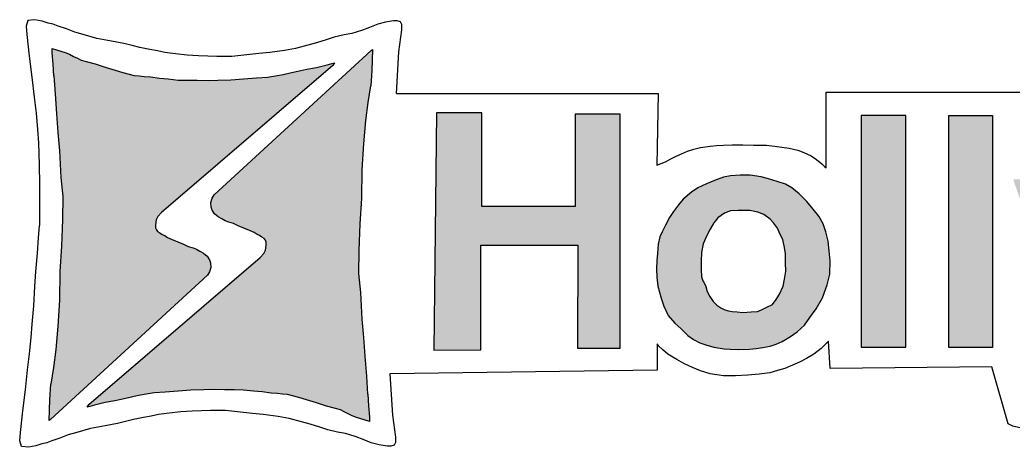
# Model space of a CAD drawing. Extents: x 79822 to 122366, y -56021 to -28815.
# Drawn here: x 82169.8 to 82264.3, y -38741.4 to -38700.8 of the extents above; entities that cross this region are included whole.
import ezdxf

# ---------------------------------------------------------------- set-up
doc = ezdxf.new("R2010")
doc.units = 0
doc.header["$LTSCALE"] = 100
doc.header["$MEASUREMENT"] = 0

msp = doc.modelspace()

# ---------------------------------------------------------------- hatches: boundary and pattern name
for color, points in [(160, [(82172.603, -38738.919), (82172.649, -38736.916), (82172.766, -38735.461), (82172.994, -38733.856), (82173.232, -38732.139), (82173.423, -38729.945), (82173.566, -38727.465), (82173.614, -38724.746), (82173.757, -38722.314), (82173.852, -38719.786), (82173.9, -38717.592), (82173.709, -38715.78), (82173.566, -38713.252), (82173.417, -38711.511), (82173.298, -38709.722), (82173.149, -38707.844), (82173.045, -38706.117), (82172.987, -38704.999), (82172.894, -38703.939), (82172.871, -38703.532), (82173.395, -38703.683), (82174.128, -38703.904), (82174.52, -38704.062), (82174.904, -38704.267), (82175.302, -38704.45), (82175.632, -38704.621), (82176.116, -38704.772), (82176.965, -38704.97), (82177.925, -38705.298), (82178.862, -38705.584), (82179.608, -38705.811), (82180.678, -38706.089), (82181.15, -38706.131), (82181.636, -38706.195), (82182.223, -38706.226), (82183.097, -38706.345), (82183.906, -38706.395), (82184.861, -38706.518), (82185.721, -38706.54), (82186.685, -38706.546), (82187.726, -38706.553), (82188.636, -38706.539), (82189.88, -38706.488), (82191.088, -38706.393), (82192.319, -38706.324), (82193.36, -38706.244), (82194.117, -38706.127), (82194.859, -38706.004), (82195.528, -38705.851), (82196.518, -38705.625), (82197.115, -38705.502), (82198.017, -38705.341), (82199.029, -38705.072), (82199.49, -38704.95), (82199.742, -38704.89), (82199.587, -38705.147), (82183.276, -38719.131), (82182.941, -38719.495), (82182.766, -38719.822), (82182.708, -38720.281), (82182.717, -38720.573), (82182.79, -38720.77), (82182.906, -38720.923), (82183.124, -38721.061), (82183.357, -38721.206), (82183.583, -38721.323), (82183.852, -38721.483), (82184.303, -38721.687), (82184.835, -38721.898), (82185.373, -38722.123), (82185.817, -38722.356), (82186.276, -38722.487), (82186.603, -38722.611), (82186.923, -38722.793), (82187.263, -38722.998), (82187.636, -38723.284), (82187.849, -38723.625), (82187.933, -38723.895), (82187.969, -38724.36), (82187.86, -38724.753), (82187.642, -38725.081), (82172.731, -38738.814)]), (114, [(82176.203, -38737.631), (82176.358, -38737.374), (82192.67, -38723.39), (82193.005, -38723.026), (82193.179, -38722.699), (82193.238, -38722.24), (82193.229, -38721.948), (82193.156, -38721.751), (82193.04, -38721.598), (82192.821, -38721.46), (82192.588, -38721.314), (82192.363, -38721.198), (82192.094, -38721.038), (82191.642, -38720.834), (82191.111, -38720.623), (82190.573, -38720.397), (82190.129, -38720.165), (82189.67, -38720.034), (82189.343, -38719.91), (82189.022, -38719.728), (82188.683, -38719.523), (82188.31, -38719.237), (82188.096, -38718.896), (82188.013, -38718.626), (82187.976, -38718.16), (82188.085, -38717.767), (82188.304, -38717.44), (82203.215, -38703.706), (82203.343, -38703.602), (82203.296, -38705.604), (82203.18, -38707.06), (82202.952, -38708.665), (82202.713, -38710.382), (82202.523, -38712.576), (82202.379, -38715.056), (82202.332, -38717.774), (82202.189, -38720.207), (82202.093, -38722.735), (82202.046, -38724.929), (82202.236, -38726.741), (82202.379, -38729.269), (82202.529, -38731.01), (82202.648, -38732.798), (82202.797, -38734.676), (82202.901, -38736.404), (82202.959, -38737.522), (82203.052, -38738.582), (82203.075, -38738.989), (82202.551, -38738.838), (82201.818, -38738.617), (82201.426, -38738.458), (82201.041, -38738.254), (82200.643, -38738.071), (82200.314, -38737.9), (82199.829, -38737.749), (82198.981, -38737.55), (82198.021, -38737.223), (82197.084, -38736.936), (82196.338, -38736.709), (82195.268, -38736.432), (82194.796, -38736.39), (82194.309, -38736.326), (82193.722, -38736.294), (82192.849, -38736.176), (82192.039, -38736.126), (82191.084, -38736.003), (82190.225, -38735.981), (82189.261, -38735.975), (82188.22, -38735.968), (82187.31, -38735.982), (82186.066, -38736.033), (82184.858, -38736.128), (82183.627, -38736.197), (82182.586, -38736.277), (82181.829, -38736.393), (82181.087, -38736.517), (82180.417, -38736.67), (82179.427, -38736.896), (82178.831, -38737.019), (82177.928, -38737.179), (82176.917, -38737.449), (82176.456, -38737.571)])]:
    msp.add_hatch(color=color).paths.add_polyline_path(points)
h = msp.add_hatch(color=0)
h.paths.add_polyline_path([(82281.766, -38724.618), (82281.854, -38725.53), (82281.994, -38726.088), (82282.18, -38726.808), (82282.412, -38727.622), (82282.645, -38728.227), (82282.924, -38728.668), (82283.296, -38729.273), (82283.691, -38729.714), (82284.133, -38730.086), (82284.528, -38730.435), (82284.947, -38730.714), (82285.429, -38731.036), (82285.563, -38731.072), (82285.953, -38731.299), (82286.505, -38731.619), (82287.086, -38731.808), (82287.624, -38731.997), (82288.132, -38732.127), (82288.743, -38732.229), (82289.455, -38732.331), (82290.036, -38732.345), (82290.719, -38732.389), (82291.46, -38732.404), (82292.274, -38732.404), (82293.247, -38732.316), (82294.25, -38732.142), (82295.064, -38731.895), (82295.659, -38731.619), (82296.342, -38731.227), (82296.836, -38730.878), (82297.359, -38730.485), (82297.81, -38730.122), (82298.159, -38729.744), (82298.522, -38729.279), (82298.885, -38728.771), (82299.19, -38728.219), (82299.423, -38727.492), (82299.525, -38726.818), (82299.568, -38726.15), (82299.583, -38725.002), (82299.504, -38724.236), (82299.329, -38723.437), (82299.097, -38722.666), (82298.95, -38722.227), (82298.717, -38721.791), (82298.397, -38721.311), (82297.962, -38720.89), (82297.438, -38720.454), (82296.988, -38720.105), (82296.664, -38719.873), (82296.301, -38719.623), (82295.819, -38719.356), (82295.308, -38719.106), (82294.858, -38718.962), (82294.415, -38718.758), (82293.809, -38718.574), (82293.273, -38718.492), (82292.71, -38718.383), (82292.083, -38718.247), (82291.375, -38718.093), (82290.884, -38717.966), (82290.449, -38717.857), (82289.895, -38717.702), (82289.365, -38717.555), (82288.877, -38717.366), (82288.269, -38717.194), (82287.833, -38716.967), (82287.488, -38716.749), (82287.07, -38716.431), (82286.879, -38716.059), (82286.725, -38715.677), (82286.68, -38715.196), (82286.716, -38714.896), (82286.77, -38714.596), (82286.988, -38714.306), (82287.261, -38714.106), (82287.597, -38713.906), (82287.996, -38713.688), (82288.514, -38713.516), (82289.077, -38713.398), (82289.831, -38713.316), (82290.476, -38713.289), (82291.066, -38713.316), (82291.747, -38713.334), (82292.265, -38713.398), (82292.854, -38713.549), (82293.235, -38713.776), (82293.556, -38714.075), (82293.774, -38714.375), (82293.874, -38714.665), (82294.01, -38714.965), (82294.092, -38715.392), (82294.151, -38715.698), (82294.192, -38715.929), (82294.239, -38716.132), (82294.278, -38716.265), (82298.847, -38716.265), (82298.784, -38715.518), (82298.671, -38714.869), (82298.534, -38714.357), (82298.35, -38713.921), (82298.155, -38713.515), (82298.006, -38713.257), (82297.775, -38712.915), (82297.551, -38712.603), (82297.321, -38712.3), (82297.077, -38711.998), (82296.863, -38711.744), (82296.624, -38711.481), (82296.341, -38711.22), (82296.027, -38710.939), (82295.749, -38710.709), (82295.457, -38710.48), (82295.218, -38710.329), (82294.813, -38710.185), (82294.423, -38710.083), (82294.009, -38710.005), (82293.447, -38709.912), (82292.807, -38709.779), (82291.947, -38709.618), (82291.205, -38709.469), (82290.237, -38709.454), (82289.582, -38709.454), (82288.794, -38709.516), (82288.154, -38709.594), (82287.592, -38709.75), (82287.126, -38709.886), (82286.757, -38709.986), (82286.357, -38710.161), (82285.92, -38710.373), (82285.483, -38710.598), (82284.846, -38711.01), (82284.421, -38711.335), (82284.211, -38711.506), (82283.992, -38711.717), (82283.727, -38711.99), (82283.485, -38712.326), (82283.274, -38712.747), (82283.063, -38713.262), (82282.938, -38713.598), (82282.79, -38714.043), (82282.653, -38714.53), (82282.553, -38714.967), (82282.494, -38715.435), (82282.439, -38716.021), (82282.456, -38716.504), (82282.511, -38717.004), (82282.643, -38717.496), (82282.768, -38717.87), (82282.993, -38718.27), (82283.205, -38718.57), (82283.53, -38719.007), (82283.955, -38719.456), (82284.329, -38719.843), (82284.928, -38720.304), (82285.353, -38720.566), (82285.902, -38720.878), (82286.651, -38721.166), (82287.376, -38721.44), (82287.85, -38721.603), (82288.375, -38721.74), (82288.987, -38721.902), (82289.648, -38722.115), (82290.335, -38722.314), (82291.11, -38722.477), (82291.959, -38722.689), (82292.645, -38722.889), (82293.221, -38723.145), (82293.732, -38723.496), (82294.308, -38723.912), (82294.628, -38724.327), (82294.915, -38724.903), (82294.947, -38725.382), (82294.947, -38726.086), (82294.787, -38726.597), (82294.468, -38727.077), (82294.052, -38727.428), (82293.445, -38727.748), (82292.805, -38728.004), (82291.98, -38728.137), (82291.493, -38728.162), (82291.068, -38728.175), (82290.569, -38728.137), (82289.982, -38728.137), (82289.407, -38728.062), (82288.87, -38727.9), (82288.358, -38727.625), (82287.909, -38727.25), (82287.634, -38726.901), (82287.297, -38726.526), (82286.972, -38726.152), (82286.738, -38725.793), (82286.512, -38725.363), (82286.324, -38725.008), (82286.207, -38724.7), (82286.153, -38724.427)])
h.paths.add_polyline_path([(82209.178, -38732.203), (82209.435, -38709.626), (82213.752, -38709.632), (82213.752, -38718.551), (82222.62, -38718.551), (82222.62, -38709.752), (82226.909, -38709.752), (82226.909, -38732.012), (82222.834, -38732.012), (82222.887, -38722.228), (82213.666, -38722.228), (82213.666, -38732.184)])
h.paths.add_polyline_path([(82264.314, -38715.976), (82264.351, -38716.158), (82264.843, -38717.57), (82265.63, -38719.69), (82266.746, -38722.684), (82267.697, -38725.195), (82267.938, -38725.887), (82268.369, -38726.851), (82268.826, -38727.764), (82269.511, -38729.119), (82269.892, -38729.992), (82270.177, -38730.642), (82270.304, -38731.339), (82270.288, -38732.132), (82270.12, -38732.843), (82269.828, -38733.576), (82269.448, -38734.235), (82268.885, -38734.637), (82268.298, -38734.733), (82266.485, -38734.723), (82265.85, -38734.733), (82265.207, -38734.735), (82265.207, -38735.445), (82265.207, -38736.485), (82265.316, -38737.55), (82265.412, -38738.146), (82265.54, -38738.615), (82265.646, -38738.668), (82265.945, -38738.7), (82266.477, -38738.7), (82267.212, -38738.711), (82267.841, -38738.711), (82268.794, -38738.646), (82269.123, -38738.62), (82269.783, -38738.538), (82270.648, -38738.271), (82271.378, -38737.906), (82272.069, -38737.378), (82272.556, -38736.85), (82273.043, -38736.038), (82273.814, -38734.358), (82280.463, -38715.841), (82276.259, -38715.841), (82272.694, -38726.171), (82272.488, -38726.363), (82272.268, -38726.171), (82269.345, -38717.829), (82269.075, -38716.988), (82268.729, -38715.953), (82264.365, -38715.953)])
h.paths.add_polyline_path([(82300.873, -38715.976), (82300.91, -38716.158), (82301.402, -38717.57), (82302.189, -38719.69), (82303.305, -38722.684), (82304.256, -38725.195), (82304.497, -38725.887), (82304.928, -38726.851), (82305.385, -38727.764), (82306.07, -38729.119), (82306.451, -38729.992), (82306.736, -38730.642), (82306.863, -38731.339), (82306.847, -38732.132), (82306.679, -38732.843), (82306.387, -38733.576), (82306.007, -38734.235), (82305.444, -38734.637), (82304.857, -38734.733), (82303.043, -38734.723), (82302.409, -38734.733), (82301.766, -38734.735), (82301.766, -38735.445), (82301.766, -38736.485), (82301.875, -38737.55), (82301.971, -38738.146), (82302.099, -38738.615), (82302.205, -38738.668), (82302.504, -38738.7), (82303.036, -38738.7), (82303.771, -38738.711), (82304.4, -38738.711), (82305.352, -38738.646), (82305.682, -38738.62), (82306.342, -38738.538), (82307.207, -38738.271), (82307.937, -38737.906), (82308.628, -38737.378), (82309.115, -38736.85), (82309.602, -38736.038), (82310.373, -38734.358), (82317.022, -38715.841), (82312.818, -38715.841), (82309.253, -38726.171), (82309.047, -38726.363), (82308.827, -38726.171), (82305.904, -38717.829), (82305.634, -38716.988), (82305.288, -38715.953), (82300.924, -38715.953)])
h.paths.add_polyline_path([(82230.358, -38724.487), (82230.405, -38725.261), (82230.499, -38726.128), (82230.804, -38727.277), (82231.062, -38728.027), (82231.478, -38728.925), (82232.093, -38729.642), (82232.694, -38730.199), (82233.353, -38730.829), (82233.881, -38731.21), (82234.481, -38731.518), (82235.053, -38731.708), (82235.815, -38731.943), (82236.796, -38732.089), (82237.382, -38732.133), (82238.167, -38732.137), (82239.221, -38732.109), (82239.834, -38732.054), (82240.466, -38731.972), (82241.18, -38731.844), (82241.73, -38731.642), (82242.316, -38731.377), (82243.109, -38730.925), (82243.759, -38730.458), (82244.428, -38729.836), (82244.959, -38729.121), (82245.563, -38728.27), (82246.166, -38727.241), (82246.584, -38726.01), (82246.848, -38724.976), (82246.892, -38723.724), (82246.794, -38722.78), (82246.684, -38721.845), (82246.464, -38720.966), (82246.203, -38720.197), (82245.804, -38719.469), (82245.269, -38718.796), (82244.65, -38718.081), (82243.936, -38717.36), (82243.249, -38716.767), (82242.621, -38716.419), (82241.833, -38716.182), (82241.002, -38715.908), (82240.32, -38715.736), (82239.273, -38715.582), (82238.328, -38715.573), (82237.407, -38715.627), (82236.747, -38715.745), (82235.894, -38716.062), (82235.126, -38716.378), (82234.284, -38716.77), (82233.693, -38717.178), (82232.891, -38717.857), (82232.451, -38718.392), (82231.971, -38719.011), (82231.586, -38719.601), (82231.204, -38720.328), (82230.944, -38720.901), (82230.687, -38721.44), (82230.522, -38722.143), (82230.452, -38723.01), (82230.405, -38723.69)])
h.paths.add_polyline_path([(82234.599, -38724.557), (82234.648, -38725.23), (82234.773, -38725.629), (82234.87, -38725.742), (82235.047, -38726.153), (82235.197, -38726.627), (82235.447, -38727.125), (82235.746, -38727.574), (82236.095, -38727.923), (82236.494, -38728.173), (82236.868, -38728.372), (82237.217, -38728.472), (82237.566, -38728.547), (82238.04, -38728.572), (82238.589, -38728.622), (82239.362, -38728.572), (82239.985, -38728.522), (82240.359, -38728.372), (82240.858, -38728.123), (82241.387, -38727.859), (82241.756, -38727.4), (82242.055, -38726.876), (82242.404, -38726.128), (82242.554, -38725.455), (82242.654, -38724.706), (82242.629, -38723.908), (82242.629, -38723.06), (82242.529, -38722.437), (82242.379, -38721.689), (82242.105, -38721.165), (82241.881, -38720.617), (82241.507, -38720.093), (82241.182, -38719.744), (82240.584, -38719.295), (82240.01, -38719.095), (82239.237, -38718.921), (82238.14, -38718.921), (82237.392, -38718.946), (82236.818, -38719.17), (82236.195, -38719.619), (82235.821, -38720.093), (82235.471, -38720.716), (82235.147, -38721.315), (82234.798, -38722.088), (82234.648, -38722.936), (82234.599, -38723.759)], flags=16)
h.paths.add_polyline_path([(82318.002, -38727.152), (82318.039, -38727.618), (82318.128, -38728.008), (82318.304, -38728.487), (82318.543, -38728.978), (82318.895, -38729.607), (82319.286, -38730.098), (82319.764, -38730.564), (82320.494, -38731.118), (82321.061, -38731.508), (82321.69, -38731.86), (82322.508, -38732.112), (82323.05, -38732.225), (82324.195, -38732.301), (82325.366, -38732.301), (82326.31, -38732.263), (82327.164, -38732.22), (82327.785, -38732.134), (82328.344, -38732.016), (82328.769, -38731.858), (82329.367, -38731.646), (82329.713, -38731.481), (82329.973, -38731.323), (82330.39, -38731.056), (82330.799, -38730.702), (82331.263, -38730.261), (82331.617, -38729.907), (82331.946, -38729.522), (82332.119, -38729.176), (82332.307, -38728.515), (82332.386, -38727.925), (82332.481, -38727.178), (82332.473, -38726.525), (82332.433, -38725.769), (82332.323, -38725.305), (82332.087, -38724.715), (82331.851, -38724.338), (82331.426, -38723.889), (82331.041, -38723.543), (82330.514, -38723.205), (82329.963, -38722.906), (82329.129, -38722.536), (82328.499, -38722.292), (82328.027, -38722.119), (82327.13, -38721.859), (82326.548, -38721.718), (82325.848, -38721.544), (82325.061, -38721.379), (82324.479, -38721.253), (82323.865, -38721.096), (82323.197, -38720.891), (82322.772, -38720.742), (82322.481, -38720.616), (82322.26, -38720.286), (82322.221, -38719.821), (82322.284, -38719.404), (82322.504, -38719.161), (82322.874, -38719.019), (82323.267, -38718.885), (82324.026, -38718.783), (82324.97, -38718.77), (82325.801, -38718.795), (82326.392, -38718.884), (82326.858, -38719.047), (82327.248, -38719.261), (82327.488, -38719.488), (82327.689, -38719.828), (82327.865, -38720.193), (82328.004, -38720.558), (82328.91, -38720.533), (82329.779, -38720.47), (82330.61, -38720.356), (82331.491, -38720.193), (82332.12, -38720.092), (82332.117, -38719.924), (82332.055, -38719.508), (82331.954, -38719.055), (82331.74, -38718.577), (82331.463, -38718.098), (82331.173, -38717.708), (82330.745, -38717.184), (82330.28, -38716.807), (82329.801, -38716.517), (82329.272, -38716.265), (82328.605, -38716.026), (82327.951, -38715.9), (82327.397, -38715.837), (82326.314, -38715.8), (82325.634, -38715.787), (82324.577, -38715.774), (82323.721, -38715.774), (82322.915, -38715.837), (82322.336, -38715.938), (82322.007, -38716.083), (82321.165, -38716.382), (82320.536, -38716.673), (82319.836, -38717.153), (82319.324, -38717.735), (82318.899, -38718.372), (82318.616, -38718.994), (82318.451, -38719.97), (82318.419, -38720.764), (82318.537, -38721.488), (82318.726, -38722.149), (82318.99, -38722.532), (82319.202, -38722.87), (82319.619, -38723.35), (82320.005, -38723.727), (82320.563, -38724.105), (82321.122, -38724.428), (82321.956, -38724.742), (82322.829, -38725.073), (82323.545, -38725.309), (82324.167, -38725.553), (82325.072, -38725.844), (82325.882, -38726.025), (82326.535, -38726.174), (82327.259, -38726.292), (82327.857, -38726.41), (82328.179, -38726.513), (82328.4, -38726.835), (82328.486, -38727.26), (82328.415, -38727.89), (82328.164, -38728.259), (82327.542, -38728.621), (82326.983, -38728.826), (82326.205, -38728.936), (82325.166, -38728.944), (82324.324, -38728.842), (82323.718, -38728.558), (82323.207, -38728.188), (82322.884, -38727.866), (82322.601, -38727.504), (82322.467, -38727.126), (82322.389, -38726.749), (82322.326, -38726.473), (82322.105, -38726.497), (82321.704, -38726.544), (82320.996, -38726.662), (82320.437, -38726.788), (82319.871, -38726.89), (82319.414, -38726.967), (82318.572, -38727.085)])
h.paths.add_polyline_path([(82249.822, -38709.906), (82249.822, -38731.933), (82254.08, -38731.933), (82254.08, -38709.906)])
h.paths.add_polyline_path([(82258.162, -38709.891), (82258.162, -38731.948), (82262.335, -38731.948), (82262.335, -38709.891)])

# ---------------------------------------------------------------- linework, layer by layer
at = {"color": 0}
for p, q in [((82170.566, -38700.867), (82170.416, -38701.386)), ((82170.416, -38701.386), (82170.47, -38702.205)), ((82171.221, -38700.798), (82170.566, -38700.867)), ((82171.932, -38700.935), (82171.221, -38700.798)), ((82172.491, -38701.099), (82171.932, -38700.935)), ((82172.983, -38701.222), (82172.491, -38701.099)), ((82173.456, -38701.386), (82172.983, -38701.222)), ((82174.232, -38701.659), (82173.456, -38701.386)), ((82203.845, -38701.201), (82203.077, -38701.526)), ((82204.579, -38701.005), (82203.845, -38701.201)), ((82205.362, -38700.889), (82204.579, -38701.005)), ((82205.69, -38700.889), (82205.362, -38700.889)), ((82206.017, -38700.999), (82205.69, -38700.889)), ((82206.148, -38701.239), (82206.017, -38700.999)), ((82206.148, -38701.742), (82206.148, -38701.239)), ((82170.47, -38702.205), (82170.705, -38704.264)), ((82175.026, -38701.966), (82174.232, -38701.659)), ((82175.82, -38702.196), (82175.026, -38701.966)), ((82177.143, -38702.563), (82175.82, -38702.196)), ((82200.644, -38702.231), (82199.709, -38702.454)), ((82201.379, -38702.104), (82200.644, -38702.231)), ((82201.796, -38701.975), (82201.379, -38702.104)), ((82202.394, -38701.79), (82201.796, -38701.975)), ((82203.077, -38701.526), (82202.394, -38701.79)), ((82205.864, -38703.839), (82206.148, -38701.742)), ((82178.53, -38702.809), (82177.143, -38702.563)), ((82179.692, -38703.044), (82178.53, -38702.809)), ((82180.477, -38703.236), (82179.692, -38703.044)), ((82181.213, -38703.439), (82180.477, -38703.236)), ((82197.191, -38703.197), (82196.031, -38703.53)), ((82198.028, -38702.975), (82197.191, -38703.197)), ((82198.949, -38702.685), (82198.028, -38702.975)), ((82199.709, -38702.454), (82198.949, -38702.685)), ((82170.705, -38704.264), (82170.946, -38706.253)), ((82182.168, -38703.604), (82181.213, -38703.439)), ((82182.898, -38703.743), (82182.168, -38703.604)), ((82183.586, -38703.898), (82182.898, -38703.743)), ((82184.603, -38704.025), (82183.586, -38703.898)), ((82185.729, -38704.153), (82184.603, -38704.025)), ((82186.796, -38704.229), (82185.729, -38704.153)), ((82187.701, -38704.255), (82186.796, -38704.229)), ((82188.537, -38704.289), (82187.701, -38704.255)), ((82191.396, -38704.11), (82189.962, -38704.272)), ((82192.54, -38703.982), (82191.396, -38704.11)), ((82193.573, -38703.888), (82192.54, -38703.982)), ((82194.972, -38703.717), (82193.573, -38703.888)), ((82196.031, -38703.53), (82194.972, -38703.717)), ((82205.619, -38707.788), (82205.864, -38703.839)), ((82189.962, -38704.272), (82188.537, -38704.289)), ((82170.946, -38706.253), (82171.153, -38708.159)), ((82205.619, -38707.788), (82230.512, -38707.808)), ((82230.512, -38707.808), (82230.392, -38714.634)), ((82246.499, -38714.873), (82246.492, -38707.676)), ((82246.492, -38707.676), (82265.271, -38707.676)), ((82171.153, -38708.159), (82171.344, -38709.661)), ((82171.344, -38709.661), (82171.495, -38711.231)), ((82209.435, -38709.626), (82209.178, -38732.203)), ((82213.752, -38709.632), (82209.435, -38709.626)), ((82213.752, -38718.551), (82213.752, -38709.632)), ((82226.909, -38709.752), (82222.62, -38709.752)), ((82222.62, -38709.752), (82222.62, -38718.551)), ((82226.909, -38732.012), (82226.909, -38709.752)), ((82249.822, -38709.906), (82249.822, -38731.933)), ((82254.08, -38709.906), (82249.822, -38709.906)), ((82254.08, -38731.933), (82254.08, -38709.906)), ((82171.495, -38711.231), (82171.595, -38712.504)), ((82171.595, -38712.504), (82171.652, -38714.596)), ((82235.468, -38712.798), (82236.074, -38712.751)), ((82236.074, -38712.751), (82236.738, -38712.705)), ((82236.738, -38712.705), (82237.576, -38712.67)), ((82237.576, -38712.67), (82238.589, -38712.67)), ((82238.589, -38712.67), (82239.579, -38712.705)), ((82239.579, -38712.705), (82240.813, -38712.728)), ((82240.813, -38712.728), (82241.582, -38712.798)), ((82232.231, -38713.776), (82232.755, -38713.543)), ((82232.755, -38713.543), (82233.314, -38713.287)), ((82233.314, -38713.287), (82233.92, -38713.089)), ((82233.92, -38713.089), (82234.549, -38712.949)), ((82234.549, -38712.949), (82235.468, -38712.798)), ((82241.582, -38712.798), (82242.292, -38712.903)), ((82242.292, -38712.903), (82242.979, -38712.996)), ((82242.979, -38712.996), (82243.806, -38713.205)), ((82243.806, -38713.205), (82244.376, -38713.415)), ((82244.376, -38713.415), (82245.063, -38713.729)), ((82171.652, -38714.596), (82171.687, -38716.449)), ((82230.392, -38714.634), (82231.234, -38714.296)), ((82231.234, -38714.296), (82231.734, -38714.017)), ((82231.734, -38714.017), (82232.231, -38713.776)), ((82245.063, -38713.729), (82245.587, -38714.09)), ((82245.587, -38714.09), (82246.076, -38714.498)), ((82246.076, -38714.498), (82246.367, -38714.777)), ((82238.328, -38715.573), (82237.407, -38715.627)), ((82239.273, -38715.582), (82238.328, -38715.573)), ((82240.32, -38715.736), (82239.273, -38715.582)), ((82246.367, -38714.777), (82246.499, -38714.873)), ((82171.687, -38716.449), (82171.687, -38718.232)), ((82235.126, -38716.378), (82234.284, -38716.77)), ((82235.894, -38716.062), (82235.126, -38716.378)), ((82236.747, -38715.745), (82235.894, -38716.062)), ((82237.407, -38715.627), (82236.747, -38715.745)), ((82241.002, -38715.908), (82240.32, -38715.736)), ((82241.833, -38716.182), (82241.002, -38715.908)), ((82242.621, -38716.419), (82241.833, -38716.182)), ((82243.249, -38716.767), (82242.621, -38716.419)), ((82233.693, -38717.178), (82232.891, -38717.857)), ((82234.284, -38716.77), (82233.693, -38717.178)), ((82243.936, -38717.36), (82243.249, -38716.767)), ((82244.65, -38718.081), (82243.936, -38717.36)), ((82171.687, -38718.232), (82171.664, -38720.346)), ((82232.451, -38718.392), (82231.971, -38719.011)), ((82232.891, -38717.857), (82232.451, -38718.392)), ((82245.269, -38718.796), (82244.65, -38718.081)), ((82222.62, -38718.551), (82213.752, -38718.551)), ((82231.971, -38719.011), (82231.586, -38719.601)), ((82236.818, -38719.17), (82236.195, -38719.619)), ((82237.392, -38718.946), (82236.818, -38719.17)), ((82238.14, -38718.921), (82237.392, -38718.946)), ((82239.237, -38718.921), (82238.14, -38718.921)), ((82240.01, -38719.095), (82239.237, -38718.921)), ((82240.584, -38719.295), (82240.01, -38719.095)), ((82241.182, -38719.744), (82240.584, -38719.295)), ((82245.804, -38719.469), (82245.269, -38718.796)), ((82231.586, -38719.601), (82231.204, -38720.328)), ((82235.821, -38720.093), (82235.471, -38720.716)), ((82236.195, -38719.619), (82235.821, -38720.093)), ((82241.507, -38720.093), (82241.182, -38719.744)), ((82241.881, -38720.617), (82241.507, -38720.093)), ((82246.203, -38720.197), (82245.804, -38719.469)), ((82246.464, -38720.966), (82246.203, -38720.197)), ((82171.587, -38721.524), (82171.664, -38720.346)), ((82230.944, -38720.901), (82230.687, -38721.44)), ((82231.204, -38720.328), (82230.944, -38720.901)), ((82235.471, -38720.716), (82235.147, -38721.315)), ((82242.105, -38721.165), (82241.881, -38720.617)), ((82242.379, -38721.689), (82242.105, -38721.165)), ((82246.684, -38721.845), (82246.464, -38720.966)), ((82171.492, -38722.985), (82171.587, -38721.524)), ((82230.522, -38722.143), (82230.452, -38723.01)), ((82230.687, -38721.44), (82230.522, -38722.143)), ((82234.798, -38722.088), (82234.648, -38722.936)), ((82235.147, -38721.315), (82234.798, -38722.088)), ((82242.529, -38722.437), (82242.379, -38721.689)), ((82246.794, -38722.78), (82246.684, -38721.845)), ((82171.328, -38724.747), (82171.492, -38722.985)), ((82213.666, -38732.184), (82213.666, -38722.228)), ((82213.666, -38722.228), (82222.887, -38722.228)), ((82222.887, -38722.228), (82222.834, -38732.012)), ((82230.452, -38723.01), (82230.405, -38723.69)), ((82234.648, -38722.936), (82234.599, -38723.759)), ((82242.629, -38723.06), (82242.529, -38722.437)), ((82242.629, -38723.908), (82242.629, -38723.06)), ((82246.892, -38723.724), (82246.794, -38722.78)), ((82230.405, -38723.69), (82230.358, -38724.487)), ((82234.599, -38723.759), (82234.599, -38724.557)), ((82242.654, -38724.706), (82242.629, -38723.908)), ((82246.848, -38724.976), (82246.892, -38723.724)), ((82171.232, -38726.167), (82171.328, -38724.747)), ((82230.358, -38724.487), (82230.405, -38725.261)), ((82234.599, -38724.557), (82234.648, -38725.23)), ((82242.554, -38725.455), (82242.654, -38724.706)), ((82242.654, -38724.706), (82242.654, -38724.706)), ((82246.584, -38726.01), (82246.848, -38724.976)), ((82230.405, -38725.261), (82230.499, -38726.128)), ((82234.648, -38725.23), (82234.773, -38725.629)), ((82234.773, -38725.629), (82234.87, -38725.742)), ((82234.87, -38725.742), (82235.047, -38726.153)), ((82242.404, -38726.128), (82242.554, -38725.455)), ((82171.123, -38727.997), (82171.232, -38726.167)), ((82230.499, -38726.128), (82230.804, -38727.277)), ((82235.047, -38726.153), (82235.197, -38726.627)), ((82235.197, -38726.627), (82235.447, -38727.125)), ((82241.756, -38727.4), (82242.055, -38726.876)), ((82242.055, -38726.876), (82242.404, -38726.128)), ((82246.166, -38727.241), (82246.584, -38726.01)), ((82230.804, -38727.277), (82231.062, -38728.027)), ((82235.447, -38727.125), (82235.746, -38727.574)), ((82235.746, -38727.574), (82236.095, -38727.923)), ((82240.858, -38728.123), (82241.387, -38727.859)), ((82241.387, -38727.859), (82241.756, -38727.4)), ((82245.563, -38728.27), (82246.166, -38727.241)), ((82170.987, -38729.731), (82171.123, -38727.997)), ((82231.062, -38728.027), (82231.478, -38728.925)), ((82236.095, -38727.923), (82236.494, -38728.173)), ((82236.494, -38728.173), (82236.868, -38728.372)), ((82236.868, -38728.372), (82237.217, -38728.472)), ((82237.217, -38728.472), (82237.566, -38728.547)), ((82237.566, -38728.547), (82238.04, -38728.572)), ((82238.04, -38728.572), (82238.589, -38728.622)), ((82238.589, -38728.622), (82239.362, -38728.572)), ((82239.362, -38728.572), (82239.985, -38728.522)), ((82239.985, -38728.522), (82240.359, -38728.372)), ((82240.359, -38728.372), (82240.858, -38728.123)), ((82244.959, -38729.121), (82245.563, -38728.27)), ((82170.886, -38731.004), (82170.987, -38729.731)), ((82231.478, -38728.925), (82232.093, -38729.642)), ((82232.093, -38729.642), (82232.694, -38730.199)), ((82244.428, -38729.836), (82244.959, -38729.121)), ((82232.694, -38730.199), (82233.353, -38730.829)), ((82243.109, -38730.925), (82243.759, -38730.458)), ((82243.759, -38730.458), (82244.428, -38729.836)), ((82170.735, -38732.574), (82170.886, -38731.004)), ((82230.593, -38731.831), (82230.414, -38731.617)), ((82230.414, -38731.617), (82230.431, -38732.351)), ((82233.353, -38730.829), (82233.881, -38731.21)), ((82233.881, -38731.21), (82234.481, -38731.518)), ((82234.481, -38731.518), (82235.053, -38731.708)), ((82241.18, -38731.844), (82241.73, -38731.642)), ((82241.73, -38731.642), (82242.316, -38731.377)), ((82242.316, -38731.377), (82243.109, -38730.925)), ((82246.736, -38731.37), (82246.036, -38732.048)), ((82246.867, -38733.949), (82246.736, -38731.37)), ((82170.544, -38734.076), (82170.735, -38732.574)), ((82209.178, -38732.203), (82213.666, -38732.184)), ((82222.834, -38732.012), (82226.909, -38732.012)), ((82230.431, -38732.351), (82230.439, -38733.384)), ((82230.968, -38732.189), (82230.593, -38731.831)), ((82231.455, -38732.608), (82230.968, -38732.189)), ((82231.909, -38732.867), (82231.455, -38732.608)), ((82235.053, -38731.708), (82235.815, -38731.943)), ((82235.815, -38731.943), (82236.796, -38732.089)), ((82236.796, -38732.089), (82237.382, -38732.133)), ((82237.382, -38732.133), (82238.167, -38732.137)), ((82238.167, -38732.137), (82239.221, -38732.109)), ((82239.221, -38732.109), (82239.834, -38732.054)), ((82239.834, -38732.054), (82240.466, -38731.972)), ((82240.466, -38731.972), (82241.18, -38731.844)), ((82245.315, -38732.583), (82244.633, -38733.006)), ((82246.036, -38732.048), (82245.315, -38732.583)), ((82249.822, -38731.933), (82254.08, -38731.933)), ((82230.439, -38733.384), (82230.414, -38734.11)), ((82232.302, -38733.102), (82231.909, -38732.867)), ((82232.957, -38733.484), (82232.302, -38733.102)), ((82233.776, -38733.853), (82232.957, -38733.484)), ((82243.95, -38733.361), (82243.294, -38733.634)), ((82244.633, -38733.006), (82243.95, -38733.361)), ((82170.337, -38735.983), (82170.544, -38734.076)), ((82230.414, -38734.11), (82205.012, -38734.471)), ((82205.012, -38734.471), (82205.255, -38738.396)), ((82234.541, -38734.194), (82233.776, -38733.853)), ((82235.456, -38734.454), (82234.541, -38734.194)), ((82236.726, -38734.645), (82235.456, -38734.454)), ((82241.15, -38734.358), (82240.14, -38734.508)), ((82241.874, -38734.153), (82241.15, -38734.358)), ((82242.571, -38733.949), (82241.874, -38734.153)), ((82243.294, -38733.634), (82242.571, -38733.949)), ((82262.245, -38733.814), (82246.867, -38733.949)), ((82263.821, -38739.216), (82262.245, -38733.814)), ((82237.887, -38734.645), (82236.726, -38734.645)), ((82239.061, -38734.59), (82237.887, -38734.645)), ((82240.14, -38734.508), (82239.061, -38734.59)), ((82170.096, -38737.971), (82170.337, -38735.983)), ((82169.861, -38740.03), (82170.096, -38737.971)), ((82183.994, -38738.211), (82182.978, -38738.338)), ((82185.12, -38738.083), (82183.994, -38738.211)), ((82186.187, -38738.006), (82185.12, -38738.083)), ((82187.092, -38737.98), (82186.187, -38738.006)), ((82187.928, -38737.946), (82187.092, -38737.98)), ((82189.353, -38737.963), (82187.928, -38737.946)), ((82190.787, -38738.125), (82189.353, -38737.963)), ((82191.931, -38738.253), (82190.787, -38738.125)), ((82192.964, -38738.347), (82191.931, -38738.253)), ((82179.084, -38739.191), (82177.921, -38739.426)), ((82179.868, -38738.999), (82179.084, -38739.191)), ((82180.604, -38738.797), (82179.868, -38738.999)), ((82181.559, -38738.631), (82180.604, -38738.797)), ((82182.289, -38738.493), (82181.559, -38738.631)), ((82182.978, -38738.338), (82182.289, -38738.493)), ((82194.363, -38738.518), (82192.964, -38738.347)), ((82195.422, -38738.706), (82194.363, -38738.518)), ((82196.582, -38739.039), (82195.422, -38738.706)), ((82197.419, -38739.261), (82196.582, -38739.039)), ((82205.255, -38738.396), (82205.54, -38740.494)), ((82264.258, -38739.435), (82263.821, -38739.216)), ((82169.807, -38740.85), (82169.861, -38740.03)), ((82175.211, -38740.039), (82174.417, -38740.269)), ((82176.534, -38739.672), (82175.211, -38740.039)), ((82177.921, -38739.426), (82176.534, -38739.672)), ((82198.341, -38739.551), (82197.419, -38739.261)), ((82199.1, -38739.781), (82198.341, -38739.551)), ((82200.035, -38740.004), (82199.1, -38739.781)), ((82200.77, -38740.131), (82200.035, -38740.004)), ((82201.187, -38740.26), (82200.77, -38740.131)), ((82265.213, -38739.667), (82264.258, -38739.435)), ((82169.957, -38741.369), (82169.807, -38740.85)), ((82172.374, -38741.014), (82171.883, -38741.136)), ((82172.847, -38740.85), (82172.374, -38741.014)), ((82173.624, -38740.577), (82172.847, -38740.85)), ((82174.417, -38740.269), (82173.624, -38740.577)), ((82201.786, -38740.445), (82201.187, -38740.26)), ((82202.468, -38740.71), (82201.786, -38740.445)), ((82203.236, -38741.034), (82202.468, -38740.71)), ((82203.97, -38741.23), (82203.236, -38741.034)), ((82205.54, -38740.996), (82205.408, -38741.237)), ((82205.54, -38740.494), (82205.54, -38740.996)), ((82170.613, -38741.437), (82169.957, -38741.369)), ((82171.323, -38741.3), (82170.613, -38741.437)), ((82171.883, -38741.136), (82171.323, -38741.3)), ((82204.753, -38741.346), (82203.97, -38741.23)), ((82205.081, -38741.346), (82204.753, -38741.346)), ((82205.408, -38741.237), (82205.081, -38741.346))]:
    msp.add_line(p, q, dxfattribs=at)
at = {"color": 160}
for p, q in [((82172.894, -38703.939), (82172.871, -38703.532)), ((82172.871, -38703.532), (82173.395, -38703.683)), ((82172.987, -38704.999), (82172.894, -38703.939)), ((82173.395, -38703.683), (82174.128, -38703.904)), ((82174.128, -38703.904), (82174.52, -38704.062)), ((82174.52, -38704.062), (82174.904, -38704.267)), ((82173.045, -38706.117), (82172.987, -38704.999)), ((82174.904, -38704.267), (82175.302, -38704.45)), ((82175.302, -38704.45), (82175.632, -38704.621)), ((82175.632, -38704.621), (82176.116, -38704.772)), ((82176.116, -38704.772), (82176.965, -38704.97)), ((82176.965, -38704.97), (82177.925, -38705.298)), ((82199.587, -38705.147), (82183.276, -38719.131)), ((82198.017, -38705.341), (82199.029, -38705.072)), ((82199.029, -38705.072), (82199.49, -38704.95)), ((82199.49, -38704.95), (82199.742, -38704.89)), ((82199.742, -38704.89), (82199.587, -38705.147)), ((82173.045, -38706.117), (82173.149, -38707.844)), ((82177.925, -38705.298), (82178.862, -38705.584)), ((82178.862, -38705.584), (82179.608, -38705.811)), ((82179.608, -38705.811), (82180.678, -38706.089)), ((82180.678, -38706.089), (82181.15, -38706.131)), ((82181.15, -38706.131), (82181.636, -38706.195)), ((82193.36, -38706.244), (82194.117, -38706.127)), ((82194.117, -38706.127), (82194.859, -38706.004)), ((82194.859, -38706.004), (82195.528, -38705.851)), ((82195.528, -38705.851), (82196.518, -38705.625)), ((82196.518, -38705.625), (82197.115, -38705.502)), ((82197.115, -38705.502), (82198.017, -38705.341)), ((82181.636, -38706.195), (82182.223, -38706.226)), ((82182.223, -38706.226), (82183.097, -38706.345)), ((82183.097, -38706.345), (82183.906, -38706.395)), ((82183.906, -38706.395), (82184.861, -38706.518)), ((82184.861, -38706.518), (82185.721, -38706.54)), ((82185.721, -38706.54), (82186.685, -38706.546)), ((82186.685, -38706.546), (82187.726, -38706.553)), ((82187.726, -38706.553), (82188.636, -38706.539)), ((82188.636, -38706.539), (82189.88, -38706.488)), ((82189.88, -38706.488), (82191.088, -38706.393)), ((82191.088, -38706.393), (82192.319, -38706.324)), ((82192.319, -38706.324), (82193.36, -38706.244)), ((82173.149, -38707.844), (82173.298, -38709.722)), ((82173.298, -38709.722), (82173.417, -38711.511)), ((82173.417, -38711.511), (82173.566, -38713.252)), ((82173.566, -38713.252), (82173.709, -38715.78)), ((82173.709, -38715.78), (82173.9, -38717.592)), ((82173.9, -38717.592), (82173.852, -38719.786)), ((82183.276, -38719.131), (82182.941, -38719.495)), ((82173.852, -38719.786), (82173.757, -38722.314)), ((82182.766, -38719.822), (82182.708, -38720.281)), ((82182.708, -38720.281), (82182.717, -38720.573)), ((82182.941, -38719.495), (82182.766, -38719.822)), ((82182.717, -38720.573), (82182.79, -38720.77)), ((82182.79, -38720.77), (82182.906, -38720.923)), ((82182.906, -38720.923), (82183.124, -38721.061)), ((82183.124, -38721.061), (82183.357, -38721.206)), ((82183.357, -38721.206), (82183.583, -38721.323)), ((82183.583, -38721.323), (82183.852, -38721.483)), ((82183.852, -38721.483), (82184.303, -38721.687)), ((82184.303, -38721.687), (82184.835, -38721.898)), ((82184.835, -38721.898), (82185.373, -38722.123)), ((82185.373, -38722.123), (82185.817, -38722.356)), ((82173.757, -38722.314), (82173.614, -38724.746)), ((82185.817, -38722.356), (82186.276, -38722.487)), ((82186.276, -38722.487), (82186.603, -38722.611)), ((82186.603, -38722.611), (82186.923, -38722.793)), ((82186.923, -38722.793), (82187.263, -38722.998)), ((82187.263, -38722.998), (82187.636, -38723.284)), ((82187.636, -38723.284), (82187.849, -38723.625)), ((82187.849, -38723.625), (82187.933, -38723.895)), ((82187.933, -38723.895), (82187.969, -38724.36)), ((82173.614, -38724.746), (82173.566, -38727.465)), ((82187.86, -38724.753), (82187.642, -38725.081)), ((82187.969, -38724.36), (82187.86, -38724.753)), ((82187.642, -38725.081), (82172.731, -38738.814)), ((82173.566, -38727.465), (82173.423, -38729.945)), ((82173.423, -38729.945), (82173.232, -38732.139)), ((82173.232, -38732.139), (82172.994, -38733.856)), ((82172.994, -38733.856), (82172.766, -38735.461)), ((82172.649, -38736.916), (82172.766, -38735.461)), ((82172.603, -38738.919), (82172.649, -38736.916)), ((82172.731, -38738.814), (82172.603, -38738.919))]:
    msp.add_line(p, q, dxfattribs=at)
at = {"color": 114}
for p, q in [((82188.304, -38717.44), (82203.215, -38703.706)), ((82203.215, -38703.706), (82203.343, -38703.602)), ((82203.343, -38703.602), (82203.296, -38705.604)), ((82203.296, -38705.604), (82203.18, -38707.06)), ((82202.952, -38708.665), (82203.18, -38707.06)), ((82202.713, -38710.382), (82202.952, -38708.665)), ((82202.523, -38712.576), (82202.713, -38710.382)), ((82202.379, -38715.056), (82202.523, -38712.576)), ((82202.332, -38717.774), (82202.379, -38715.056)), ((82188.085, -38717.767), (82188.304, -38717.44)), ((82187.976, -38718.16), (82188.085, -38717.767)), ((82188.013, -38718.626), (82187.976, -38718.16)), ((82202.189, -38720.207), (82202.332, -38717.774)), ((82188.096, -38718.896), (82188.013, -38718.626)), ((82188.31, -38719.237), (82188.096, -38718.896)), ((82188.683, -38719.523), (82188.31, -38719.237)), ((82189.022, -38719.728), (82188.683, -38719.523)), ((82189.343, -38719.91), (82189.022, -38719.728)), ((82189.67, -38720.034), (82189.343, -38719.91)), ((82190.129, -38720.165), (82189.67, -38720.034)), ((82190.573, -38720.397), (82190.129, -38720.165)), ((82202.093, -38722.735), (82202.189, -38720.207)), ((82191.111, -38720.623), (82190.573, -38720.397)), ((82191.642, -38720.834), (82191.111, -38720.623)), ((82192.094, -38721.038), (82191.642, -38720.834)), ((82192.363, -38721.198), (82192.094, -38721.038)), ((82192.588, -38721.314), (82192.363, -38721.198)), ((82192.821, -38721.46), (82192.588, -38721.314)), ((82193.04, -38721.598), (82192.821, -38721.46)), ((82193.156, -38721.751), (82193.04, -38721.598)), ((82193.229, -38721.948), (82193.156, -38721.751)), ((82193.238, -38722.24), (82193.229, -38721.948)), ((82192.67, -38723.39), (82193.005, -38723.026)), ((82193.005, -38723.026), (82193.179, -38722.699)), ((82193.179, -38722.699), (82193.238, -38722.24)), ((82202.046, -38724.929), (82202.093, -38722.735)), ((82176.358, -38737.374), (82192.67, -38723.39)), ((82202.236, -38726.741), (82202.046, -38724.929)), ((82202.379, -38729.269), (82202.236, -38726.741)), ((82202.529, -38731.01), (82202.379, -38729.269)), ((82202.648, -38732.798), (82202.529, -38731.01)), ((82202.797, -38734.676), (82202.648, -38732.798)), ((82202.901, -38736.404), (82202.797, -38734.676)), ((82182.586, -38736.277), (82181.829, -38736.393)), ((82183.627, -38736.197), (82182.586, -38736.277)), ((82184.858, -38736.128), (82183.627, -38736.197)), ((82186.066, -38736.033), (82184.858, -38736.128)), ((82187.31, -38735.982), (82186.066, -38736.033)), ((82188.22, -38735.968), (82187.31, -38735.982)), ((82189.261, -38735.975), (82188.22, -38735.968)), ((82190.225, -38735.981), (82189.261, -38735.975)), ((82191.084, -38736.003), (82190.225, -38735.981)), ((82192.039, -38736.126), (82191.084, -38736.003)), ((82192.849, -38736.176), (82192.039, -38736.126)), ((82193.722, -38736.294), (82192.849, -38736.176)), ((82194.309, -38736.326), (82193.722, -38736.294)), ((82194.796, -38736.39), (82194.309, -38736.326)), ((82177.928, -38737.179), (82176.917, -38737.449)), ((82178.831, -38737.019), (82177.928, -38737.179)), ((82179.427, -38736.896), (82178.831, -38737.019)), ((82180.417, -38736.67), (82179.427, -38736.896)), ((82181.087, -38736.517), (82180.417, -38736.67)), ((82181.829, -38736.393), (82181.087, -38736.517)), ((82195.268, -38736.432), (82194.796, -38736.39)), ((82196.338, -38736.709), (82195.268, -38736.432)), ((82197.084, -38736.936), (82196.338, -38736.709)), ((82198.021, -38737.223), (82197.084, -38736.936)), ((82198.981, -38737.55), (82198.021, -38737.223)), ((82202.901, -38736.404), (82202.959, -38737.522)), ((82176.203, -38737.631), (82176.358, -38737.374)), ((82176.456, -38737.571), (82176.203, -38737.631)), ((82176.917, -38737.449), (82176.456, -38737.571)), ((82199.829, -38737.749), (82198.981, -38737.55)), ((82200.314, -38737.9), (82199.829, -38737.749)), ((82200.643, -38738.071), (82200.314, -38737.9)), ((82201.041, -38738.254), (82200.643, -38738.071)), ((82201.426, -38738.458), (82201.041, -38738.254)), ((82202.959, -38737.522), (82203.052, -38738.582)), ((82201.818, -38738.617), (82201.426, -38738.458)), ((82202.551, -38738.838), (82201.818, -38738.617)), ((82203.075, -38738.989), (82202.551, -38738.838)), ((82203.052, -38738.582), (82203.075, -38738.989))]:
    msp.add_line(p, q, dxfattribs=at)
at = {"color": 0}
msp.add_lwpolyline([(82258.162, -38709.891), (82262.335, -38709.891), (82262.335, -38731.948), (82258.162, -38731.948)], close=True, dxfattribs=at)

doc.saveas('drawing.dxf')
